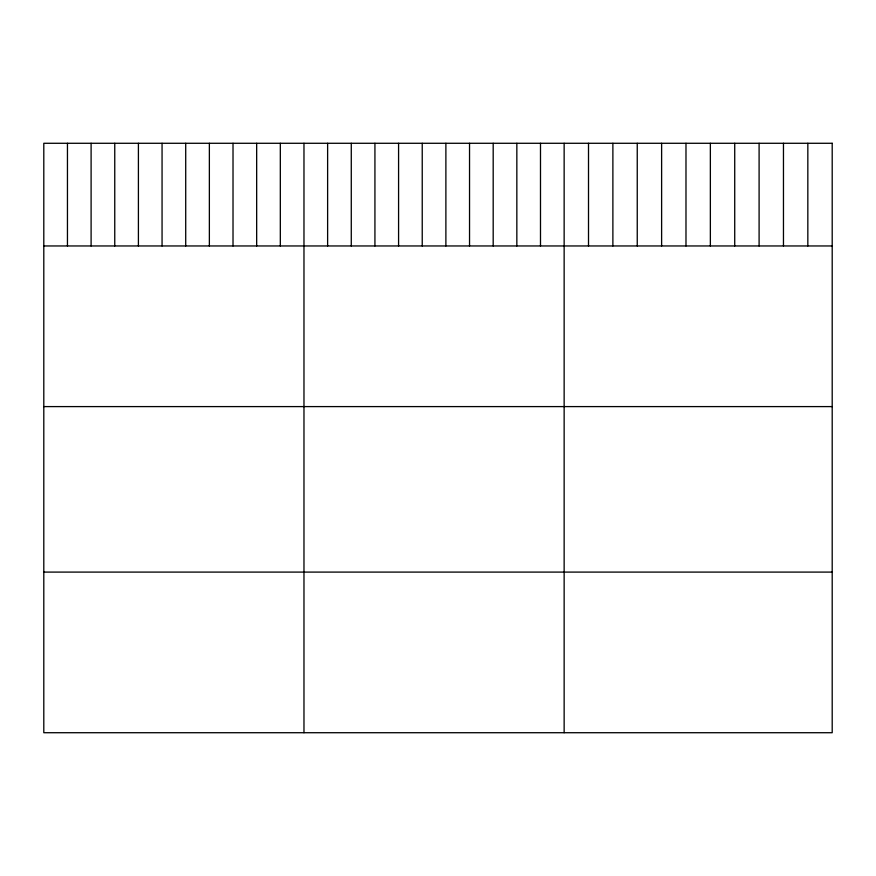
<?xml version="1.0" encoding="UTF-8"?>
<svg xmlns="http://www.w3.org/2000/svg" width="876" height="876" viewBox="0 0 876 876"><rect width="100%" height="100%" fill="white"/><g stroke="black" fill="none" stroke-linecap="round" stroke-linejoin="round"><path stroke-width="1.31" d="M43.8 245.959L832.2 245.959M43.8 406.595L832.2 406.595M43.8 572.094L832.2 572.094M807.836 143.281L807.836 245.959M783.462 143.281L783.462 245.959M759.098 143.281L759.098 245.959M734.723 143.281L734.723 245.959M710.359 143.281L710.359 245.959M685.985 143.281L685.985 245.959M661.621 143.281L661.621 245.959M637.246 143.281L637.246 245.959M612.882 143.281L612.882 245.959M588.508 143.281L588.508 245.959M564.144 143.281L564.144 732.719M540.492 143.281L540.492 245.959M516.84 143.281L516.84 245.959M493.188 143.281L493.188 245.959M469.536 143.281L469.536 245.959M445.884 143.281L445.884 245.959M422.232 143.281L422.232 245.959M398.58 143.281L398.58 245.959M374.928 143.281L374.928 245.959M351.276 143.281L351.276 245.959M327.624 143.281L327.624 245.959M303.972 143.281L303.972 732.719M280.32 143.281L280.32 245.959M256.668 143.281L256.668 245.959M233.016 143.281L233.016 245.959M209.364 143.281L209.364 245.959M185.712 143.281L185.712 245.959M162.06 143.281L162.06 245.959M138.408 143.281L138.408 245.959M114.756 143.281L114.756 245.959M91.104 143.281L91.104 245.959M67.452 143.281L67.452 245.959M832.2 143.281L43.8 143.281L43.8 732.719L832.2 732.719L832.2 143.281"/></g></svg>
